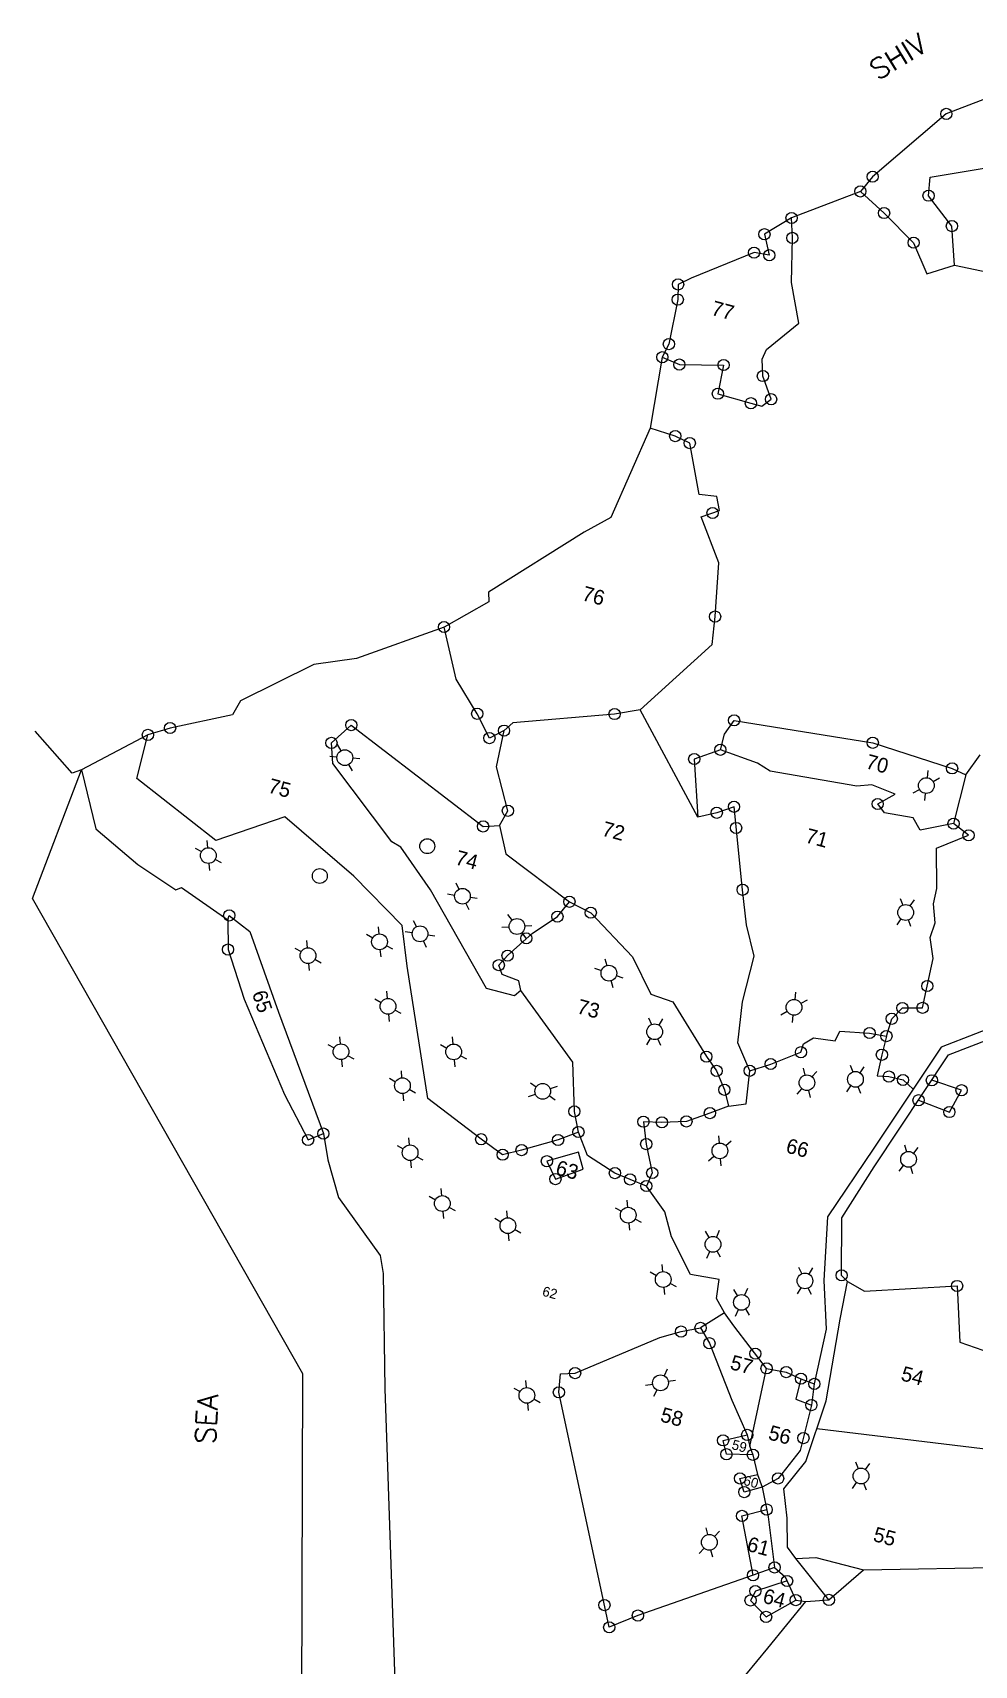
# Model space of a CAD drawing. Header units: metres. Extents: x 335591 to 338156, y 1777143 to 1780586.
# Drawn here: x 335591 to 336204, y 1777791 to 1778854 of the extents above; entities that cross this region are included whole.
import ezdxf
from ezdxf.enums import TextEntityAlignment as Align

# ---------------------------------------------------------------- set-up
doc = ezdxf.new("R2010")
doc.units = ezdxf.units.M
doc.linetypes.add('DASHDOT', pattern=[25.4, 12.7, -6.35, 0, -6.35])
for name, color, linetype in [('OFF', 1, 'Continuous'), ('POLY_PARCEL', 6, 'Continuous'), ('POLY_ROAD', 30, 'Continuous'), ('POLY_WATER', 4, 'Continuous'), ('SYM_WELL', 1, 'Continuous'), ('TEXT_MAPOUT', 7, 'Continuous'), ('TEXT_PARCEL', 7, 'Continuous'), ('V_BOUND_LINE', 7, 'Continuous'), ('V_BOUND_STREAM_LINE', 7, 'DASHDOT')]:
    doc.layers.add(name, color=color, linetype=linetype)
doc.styles.get("Standard").update_dxf_attribs({"font": 'simplex.shx'})
doc.styles.add('TEXT_MAP', font='', dxfattribs={"height": 0.4})
doc.styles.get('TEXT_MAP').set_extended_font_data('Kruti Dev 050')

msp = doc.modelspace()

# ---------------------------------------------------------------- linework, layer by layer
for points in [[(335788.9, 1778390.4), (335791.3, 1778386.4)], [(335784.1, 1778382.8), (335788.7, 1778382.4)], [(336173.7, 1778373.5), (336173.2, 1778368.8)], [(336181.2, 1778368.5), (336177.1, 1778366.2)], [(335696.5, 1778323), (335700.6, 1778320.7)], [(335704.1, 1778327.9), (335704.5, 1778323.2)], [(335860.8, 1778293.1), (335865.4, 1778292.3)], [(335866.1, 1778300.4), (335868.2, 1778296.2)], [(336155.7, 1778290.2), (336157.3, 1778285.8)], [(336164.7, 1778289.2), (336162, 1778285.3)], [(335815.6, 1778271.7), (335816, 1778267)], [(335838.5, 1778275.9), (335840.6, 1778271.7)], [(335896.2, 1778271.4), (335900.9, 1778271.6)], [(335899.9, 1778279.6), (335902.8, 1778275.9)], [(335768.9, 1778262.7), (335769.4, 1778258)], [(335808, 1778266.8), (335812.1, 1778264.5)], [(335833.1, 1778268.6), (335837.8, 1778267.9)], [(335761.3, 1778257.8), (335765.4, 1778255.5)], [(335963.2, 1778250.9), (335964.5, 1778246.4)], [(335956.6, 1778244.7), (335961.1, 1778243.2)], [(335821, 1778229.7), (335821.5, 1778225)], [(336087.5, 1778229), (336087, 1778224.3)], [(335813.4, 1778224.8), (335817.5, 1778222.4)], [(336095.1, 1778224), (336091, 1778221.7)], [(335991.7, 1778212.3), (335993.6, 1778208)], [(336000.8, 1778211.7), (335998.4, 1778207.7)], [(335782.8, 1778195.1), (335786.9, 1778192.8)], [(335790.4, 1778200), (335790.9, 1778195.4)], [(335856.3, 1778195.1), (335860.4, 1778192.7)], [(335863.9, 1778200), (335864.3, 1778195.3)], [(335830.5, 1778177.9), (335830.9, 1778173.3)], [(336092.5, 1778179.6), (336093.6, 1778175)], [(336101.3, 1778177.5), (336098.2, 1778174)], [(336123, 1778181.5), (336124.7, 1778177.1)], [(336132, 1778180.4), (336129.4, 1778176.6)], [(335822.9, 1778173), (335827, 1778170.7)], [(335914.8, 1778170.1), (335918.6, 1778167.4)], [(335913.6, 1778161.2), (335918, 1778162.7)], [(335835.4, 1778134.3), (335835.9, 1778129.6)], [(336037.2, 1778135.4), (336037.7, 1778130.8)], [(336045.6, 1778132.1), (336042, 1778129)], [(335827.9, 1778129.3), (335831.9, 1778127)], [(336158.4, 1778129.6), (336159.7, 1778125.1)], [(336167.2, 1778127.9), (336164.3, 1778124.2)], [(335856.4, 1778101.2), (335856.9, 1778096.5)], [(335848.8, 1778096.3), (335852.9, 1778093.9)], [(335970, 1778088.7), (335974.1, 1778086.4)], [(335977.6, 1778093.6), (335978, 1778088.9)], [(335891.5, 1778081.8), (335895.6, 1778079.5)], [(335899.1, 1778086.7), (335899.6, 1778082.1)], [(336028.7, 1778073.3), (336031.1, 1778069.2)], [(336037.8, 1778073.8), (336035.9, 1778069.5)], [(335992.8, 1778046.8), (335996.9, 1778044.5)], [(336000.4, 1778051.7), (336000.8, 1778047)], [(336089.5, 1778049.9), (336091.5, 1778045.6)], [(336098.5, 1778049.5), (336096.2, 1778045.4)], [(336056.1, 1778036.1), (336054.3, 1778031.8)], [(336047.1, 1778035.4), (336049.5, 1778031.4)], [(336003.8, 1777983.5), (336001.8, 1777979.2)], [(335911.6, 1777976.2), (335912, 1777971.5)], [(336009.2, 1777976.2), (336004.6, 1777975.4)], [(335904, 1777971.2), (335908.1, 1777968.9)], [(336126.6, 1777923.1), (336128.3, 1777918.7)], [(336135.6, 1777922.1), (336132.9, 1777918.2)], [(336029.1, 1777880.2), (336030.2, 1777875.7)], [(336037.9, 1777877.9), (336034.7, 1777874.5)]]:
    msp.add_lwpolyline(points)
for centre, radius in [((336185.7, 1778801.3), 3.65), ((336137.7, 1778760.4), 3.65), ((336129.7, 1778750.8), 3.65), ((336174.1, 1778748), 3.65), ((336145.2, 1778736.7), 3.65), ((336084.9, 1778733.5), 3.65), ((336189.3, 1778728.2), 3.65), ((336067.2, 1778722.9), 3.65), ((336085.4, 1778720.5), 3.65), ((336164.4, 1778717.4), 3.65), ((336060.5, 1778710.9), 3.65), ((336070.4, 1778709.2), 3.65), ((336070.4, 1778709.2), 3.65), ((336011, 1778690.2), 3.65), ((336010.8, 1778680.3), 3.65), ((336005, 1778651.3), 3.65), ((336000.7, 1778642.8), 3.65), ((336011.8, 1778638), 3.65), ((336040.6, 1778637.7), 3.65), ((336066.2, 1778630.5), 3.65), ((336036.9, 1778619), 3.65), ((336058.4, 1778612.8), 3.65), ((336071.6, 1778615.4), 3.65), ((336009.1, 1778591.4), 3.65), ((336018.6, 1778586.8), 3.65), ((336033.4, 1778541.3), 3.65), ((336035.1, 1778473.8), 3.65), ((335858.5, 1778467), 3.65), ((335880.1, 1778410.5), 3.65), ((335969.6, 1778410.3), 3.65), ((336047.5, 1778406.2), 3.65), ((335665.6, 1778396.7), 3.65), ((335680.1, 1778401.2), 3.65), ((335798.1, 1778403.1), 3.65), ((335888.1, 1778394.6), 3.65), ((335897.6, 1778399.5), 3.65), ((335785.2, 1778391.5), 3.65), ((335793.9, 1778381.9), 5.13), ((336038.5, 1778387), 3.65), ((336137.8, 1778391.6), 3.65), ((336021.5, 1778381), 3.65), ((336189.5, 1778374.9), 3.65), ((336172.7, 1778363.7), 5.13), ((336141, 1778351.7), 3.65), ((335900.1, 1778347.3), 3.65), ((336036.2, 1778346), 3.65), ((336047.4, 1778349.9), 3.65), ((335884, 1778337.1), 3.65), ((336048.8, 1778336.1), 3.65), ((336190.4, 1778338.9), 3.65), ((336200.2, 1778331.3), 3.65), ((335705, 1778318.1), 5.13), ((335847.6, 1778324.2), 4.86), ((335777.6, 1778304.8), 4.86), ((335870.5, 1778291.6), 5.13), ((335940.2, 1778288), 3.65), ((336053, 1778295.8), 3.65), ((335718.6, 1778279.1), 3.65), ((335932.4, 1778278.3), 3.65), ((335954.1, 1778280.9), 3.65), ((336159.2, 1778281), 5.13), ((335842.9, 1778267.1), 5.13), ((335906, 1778271.9), 5.13), ((335717.8, 1778256.9), 3.65), ((335816.5, 1778261.9), 5.13), ((335912.1, 1778264.2), 3.65), ((335769.9, 1778252.9), 5.13), ((335894.2, 1778246.7), 3.65), ((335899.9, 1778252.9), 3.65), ((335965.9, 1778241.5), 5.13), ((336173.3, 1778233.1), 3.65), ((335822, 1778219.9), 5.13), ((336086.5, 1778219.2), 5.13), ((336157.1, 1778218.8), 3.65), ((336170.2, 1778218.9), 3.65), ((335995.7, 1778203.3), 5.13), ((336135.7, 1778202.5), 3.65), ((336150.2, 1778211.8), 3.65), ((335791.4, 1778190.3), 5.13), ((335864.8, 1778190.2), 5.13), ((336146.7, 1778200.5), 3.65), ((336029.4, 1778187.1), 3.65), ((336071.3, 1778182.3), 3.65), ((336091, 1778190), 3.65), ((336143.7, 1778188.3), 3.65), ((336036.1, 1778177.8), 3.65), ((336057.6, 1778177.9), 3.65), ((336094.9, 1778170.1), 5.13), ((336126.5, 1778172.3), 5.13), ((336148.3, 1778174.1), 3.65), ((336157.5, 1778171.9), 3.65), ((336176.3, 1778171.7), 3.65), ((335831.4, 1778168.2), 5.13), ((335922.8, 1778164.5), 5.13), ((336041.1, 1778165.5), 3.65), ((336195.6, 1778165.2), 3.65), ((335943.4, 1778151.4), 3.65), ((336031.7, 1778150.3), 3.65), ((336167.6, 1778158.7), 3.65), ((336187.7, 1778151), 3.65), ((335988.4, 1778144.7), 3.65), ((336000.4, 1778144.3), 3.65), ((336016.4, 1778144.9), 3.65), ((335770, 1778132.8), 3.65), ((335779.9, 1778137), 3.65), ((335882.7, 1778133.3), 3.65), ((335932.8, 1778132.8), 3.65), ((335946.1, 1778138), 3.65), ((335990.2, 1778130.1), 3.65), ((335836.4, 1778124.5), 5.13), ((335896.7, 1778123.2), 3.65), ((335909, 1778126.2), 3.65), ((335925.5, 1778119), 3.65), ((336038.2, 1778125.7), 5.13), ((336161.1, 1778120.2), 5.13), ((335931.1, 1778107.3), 3.65), ((335969.8, 1778111.2), 3.65), ((335979.7, 1778107.1), 3.65), ((335994.1, 1778111.3), 3.65), ((335990.3, 1778102.8), 3.65), ((335857.4, 1778091.4), 5.13), ((335978.5, 1778083.8), 5.13), ((335900.1, 1778077), 5.13), ((336033.7, 1778064.8), 5.13), ((336001.3, 1778041.9), 5.13), ((336093.6, 1778041), 5.13), ((336117.5, 1778044.6), 3.65), ((336192.7, 1778037.7), 3.65), ((336052.3, 1778027), 5.13), ((336012.9, 1778008), 3.65), ((336025.6, 1778010.4), 3.65), ((336031.4, 1778000.4), 3.65), ((336061.3, 1777993.6), 3.65), ((335943.9, 1777980.9), 3.65), ((336068.6, 1777984), 3.65), ((336081.4, 1777981.6), 3.65), ((335933.3, 1777968.4), 3.65), ((335999.5, 1777974.6), 5.13), ((336091, 1777977.3), 3.65), ((336099.7, 1777973.9), 3.65), ((335912.5, 1777966.4), 5.13), ((336097.8, 1777960.1), 3.65), ((336040.3, 1777937.1), 3.65), ((336056, 1777940.7), 3.65), ((336092.6, 1777938.6), 3.65), ((336042.5, 1777928.1), 3.65), ((336059.7, 1777927.7), 3.65), ((336130.1, 1777913.9), 5.13), ((336051.3, 1777912.3), 3.65), ((336076.1, 1777912.3), 3.65), ((336054.1, 1777903.4), 3.65), ((336052.6, 1777887.9), 3.65), ((336068.7, 1777892), 3.65), ((336031.3, 1777870.7), 5.13), ((336073.8, 1777854.3), 3.65), ((336059.8, 1777849.2), 3.65), ((336082, 1777845.5), 3.65), ((335963, 1777829.8), 3.65), ((336058.2, 1777832.8), 3.65), ((336061.3, 1777838.9), 3.65), ((336087.6, 1777833), 3.65), ((336109.2, 1777833.2), 3.65), ((335984.8, 1777823), 3.65), ((336068.3, 1777822.1), 3.65), ((335966.1, 1777815.3), 3.65)]:
    msp.add_circle(centre, radius)
at = {"layer": 'OFF'}
msp.add_line((336101.4, 1777944.9), (336221.8, 1777930.3), dxfattribs=at)
at = {"layer": 'POLY_PARCEL'}
for p, q in [((336174.1, 1778748), (336175.2, 1778760)), ((336175.2, 1778760), (336219.5, 1778767.4)), ((336129.7, 1778750.8), (336145.2, 1778736.7)), ((336189.3, 1778728.2), (336174.1, 1778748)), ((336085.4, 1778720.5), (336084.9, 1778733.5)), ((336145.2, 1778736.7), (336164.4, 1778717.4)), ((336191, 1778702.8), (336189.3, 1778728.2)), ((336084.8, 1778691.4), (336085.4, 1778720.5)), ((336164.4, 1778717.4), (336173.1, 1778697)), ((336173.1, 1778697), (336191, 1778702.8)), ((336191, 1778702.8), (336226.2, 1778695.3)), ((336089.7, 1778664.9), (336084.8, 1778691.4)), ((336068.5, 1778647.8), (336089.7, 1778664.9)), ((336000.7, 1778642.8), (336011.8, 1778638)), ((336065.7, 1778641.4), (336068.5, 1778647.8)), ((336011.8, 1778638), (336040.6, 1778637.7)), ((336040.6, 1778637.7), (336036.9, 1778619)), ((336066.2, 1778630.5), (336065.7, 1778641.4)), ((336071.6, 1778615.4), (336066.2, 1778630.5)), ((336036.9, 1778619), (336058.4, 1778612.8)), ((336058.4, 1778612.8), (336065.5, 1778610.9)), ((336065.5, 1778610.9), (336071.6, 1778615.4)), ((336009.1, 1778591.4), (335992.7, 1778596.5)), ((336018.6, 1778586.8), (336009.1, 1778591.4)), ((336024.7, 1778553.4), (336018.6, 1778586.8)), ((336036.3, 1778552.1), (336024.7, 1778553.4)), ((336038, 1778542.9), (336036.3, 1778552.1)), ((336026.1, 1778538.7), (336038, 1778542.9)), ((336037.6, 1778508.8), (336026.1, 1778538.7)), ((336035.1, 1778473.8), (336037.6, 1778508.8)), ((336033.2, 1778455.7), (336035.1, 1778473.8)), ((335866.4, 1778433), (335858.5, 1778467)), ((335986.2, 1778413), (336033.2, 1778455.7)), ((335880.1, 1778410.5), (335866.4, 1778433)), ((335888.1, 1778394.6), (335880.1, 1778410.5)), ((335969.6, 1778410.3), (335903.4, 1778404.5)), ((335986.2, 1778413), (335969.6, 1778410.3)), ((336023.8, 1778343.2), (335986.2, 1778413)), ((335785.2, 1778391.5), (335798.1, 1778403.1)), ((335798.1, 1778403.1), (335884, 1778337.1)), ((335897.6, 1778399.5), (335888.1, 1778394.6)), ((335892.6, 1778375.9), (335897.6, 1778399.5)), ((335903.4, 1778404.5), (335897.6, 1778399.5)), ((336038.5, 1778387), (336041.3, 1778397.3)), ((336041.3, 1778397.3), (336047.5, 1778406.2)), ((336047.5, 1778406.2), (336137.8, 1778391.6)), ((335658.3, 1778368.4), (335665.6, 1778396.7)), ((335786.1, 1778378.1), (335785.2, 1778391.5)), ((336038.5, 1778387), (336021.5, 1778381)), ((336062.6, 1778378.2), (336038.5, 1778387)), ((336137.8, 1778391.6), (336189.5, 1778374.9)), ((335824.5, 1778327), (335786.1, 1778378.1)), ((335900.1, 1778347.3), (335892.6, 1778375.9)), ((336021.5, 1778381), (336023.8, 1778343.2)), ((336071, 1778373), (336062.6, 1778378.2)), ((336198.5, 1778370.8), (336207.7, 1778383.7)), ((335709.8, 1778328), (335658.3, 1778368.4)), ((336127.4, 1778363.4), (336071, 1778373)), ((336189.5, 1778374.9), (336198.5, 1778370.8)), ((336198.5, 1778370.8), (336190.4, 1778338.9)), ((336137.1, 1778364.1), (336127.4, 1778363.4)), ((336152.3, 1778358.1), (336137.1, 1778364.1)), ((336141, 1778351.7), (336152.3, 1778358.1)), ((335894.7, 1778337.6), (335900.1, 1778347.3)), ((336036.2, 1778346), (336023.8, 1778343.2)), ((336047.4, 1778349.9), (336036.2, 1778346)), ((336053, 1778295.8), (336047.4, 1778349.9)), ((336047.4, 1778349.9), (336047.4, 1778349.9)), ((336145.4, 1778346), (336141, 1778351.7)), ((336164.1, 1778342.6), (336145.4, 1778346)), ((335754.9, 1778343.3), (335709.8, 1778328)), ((335799.8, 1778304.6), (335754.9, 1778343.3)), ((335884, 1778337.1), (335894.7, 1778337.6)), ((335894.7, 1778337.6), (335898.8, 1778319.2)), ((336168.6, 1778334.7), (336164.1, 1778342.6)), ((336164.1, 1778342.6), (336164.1, 1778342.6)), ((336190.4, 1778338.9), (336168.6, 1778334.7)), ((336200.2, 1778331.3), (336190.4, 1778338.9)), ((335830.3, 1778323.5), (335824.5, 1778327)), ((335849.6, 1778295.8), (335830.3, 1778323.5)), ((336179.2, 1778323), (336200.2, 1778331.3)), ((336179.6, 1778296.7), (336179.2, 1778323)), ((335898.8, 1778319.2), (335940.2, 1778288)), ((335831.3, 1778272.6), (335799.8, 1778304.6)), ((335886.2, 1778231.4), (335849.6, 1778295.8)), ((336055.6, 1778273), (336053, 1778295.8)), ((336177.3, 1778286.6), (336179.6, 1778296.7)), ((335932.4, 1778278.3), (335940.2, 1778288)), ((335940.2, 1778288), (335954.1, 1778280.9)), ((335954.1, 1778280.9), (335981.3, 1778252.2)), ((336178.4, 1778274.3), (336177.3, 1778286.6)), ((335717.6, 1778276.2), (335718.6, 1778279.1)), ((335718.6, 1778279.1), (335732.1, 1778268.7)), ((335834.5, 1778246.1), (335831.3, 1778272.6)), ((335915.9, 1778267.3), (335932.4, 1778278.3)), ((336060.5, 1778252.5), (336055.6, 1778273)), ((336175.1, 1778264.8), (336178.4, 1778274.3)), ((335732.1, 1778268.7), (335750.7, 1778216.1)), ((335899.9, 1778252.9), (335915.9, 1778267.3)), ((336177.2, 1778251.1), (336175.1, 1778264.8)), ((335894.2, 1778246.7), (335899.9, 1778252.9)), ((335981.3, 1778252.2), (335981.3, 1778252.2)), ((335981.3, 1778252.2), (335993.3, 1778227.8)), ((336052.9, 1778222.9), (336060.5, 1778252.5)), ((336173.3, 1778233.1), (336177.2, 1778251.1)), ((335847.9, 1778159.9), (335834.5, 1778246.1)), ((335896.3, 1778240.6), (335894.2, 1778246.7)), ((335907.3, 1778236.5), (335896.3, 1778240.6)), ((335904.5, 1778226.8), (335886.2, 1778231.4)), ((335908.5, 1778230.1), (335904.5, 1778226.8)), ((335908.5, 1778230.1), (335907.3, 1778236.5)), ((335942.5, 1778183.4), (335908.5, 1778230.1)), ((335993.3, 1778227.8), (336007.6, 1778222.9)), ((336170.2, 1778218.9), (336173.3, 1778233.1)), ((336007.6, 1778222.9), (336029.4, 1778187.1)), ((336049.9, 1778196.2), (336052.9, 1778222.9)), ((336150.2, 1778211.8), (336157.1, 1778218.8)), ((336157.1, 1778218.8), (336170.2, 1778218.9)), ((335750.7, 1778216.1), (335750.7, 1778216.1)), ((335750.7, 1778216.1), (335779.9, 1778137)), ((336146.7, 1778200.5), (336150.2, 1778211.8)), ((336057.6, 1778177.9), (336049.9, 1778196.2)), ((336091, 1778190), (336092.7, 1778195.5)), ((336092.7, 1778195.5), (336099.2, 1778199.3)), ((336099.2, 1778199.3), (336113.2, 1778197.5)), ((336113.2, 1778197.5), (336116.3, 1778203.6)), ((336116.3, 1778203.6), (336135.7, 1778202.5)), ((336135.7, 1778202.5), (336146.7, 1778200.5)), ((336146.7, 1778200.5), (336143.7, 1778188.3)), ((336029.4, 1778187.1), (336036.1, 1778177.8)), ((336071.3, 1778182.3), (336091, 1778190)), ((336143.7, 1778188.3), (336140.7, 1778174.5)), ((335943.4, 1778151.4), (335942.5, 1778183.4)), ((336036.1, 1778177.8), (336041.1, 1778165.5)), ((336055.4, 1778156.4), (336057.6, 1778177.9)), ((336057.6, 1778177.9), (336071.3, 1778182.3)), ((336140.7, 1778174.5), (336148.3, 1778174.1)), ((336148.3, 1778174.1), (336157.5, 1778171.9)), ((336041.1, 1778165.5), (336043.8, 1778154.8)), ((336157.5, 1778171.9), (336164, 1778166)), ((336195.6, 1778165.2), (336176.3, 1778171.7)), ((336187.7, 1778151), (336195.6, 1778165.2)), ((335882.7, 1778133.3), (335847.9, 1778159.9)), ((336043.8, 1778154.8), (336031.7, 1778150.3)), ((336043.8, 1778154.8), (336055.4, 1778156.4)), ((336167.6, 1778158.7), (336187.7, 1778151)), ((335946.1, 1778138), (335943.4, 1778151.4)), ((336000.4, 1778144.3), (335988.4, 1778144.7)), ((335988.4, 1778144.7), (335990.2, 1778130.1)), ((336016.4, 1778144.9), (336000.4, 1778144.3)), ((336031.7, 1778150.3), (336016.4, 1778144.9)), ((335896.7, 1778123.2), (335882.7, 1778133.3)), ((335882.7, 1778133.3), (335882.7, 1778133.3)), ((335932.8, 1778132.8), (335909, 1778126.2)), ((335946.1, 1778138), (335932.8, 1778132.8)), ((335952, 1778122.7), (335946.1, 1778138)), ((335909, 1778126.2), (335896.7, 1778123.2)), ((335946.2, 1778124.9), (335925.5, 1778119)), ((335949.2, 1778113.9), (335946.2, 1778124.9)), ((335969.8, 1778111.2), (335952, 1778122.7)), ((335952, 1778122.7), (335952, 1778122.7)), ((335990.2, 1778130.1), (335994.1, 1778111.3)), ((335925.5, 1778119), (335931.1, 1778107.3)), ((335931.1, 1778107.3), (335949.2, 1778113.9)), ((335979.7, 1778107.1), (335969.8, 1778111.2)), ((335994.1, 1778111.3), (335990.3, 1778102.8)), ((335990.3, 1778102.8), (335979.7, 1778107.1)), ((336002.3, 1778086.1), (335990.3, 1778102.8)), ((336006.6, 1778069.7), (336002.3, 1778086.1)), ((336019, 1778045.1), (336006.6, 1778069.7)), ((336037.8, 1778042), (336019, 1778045.1)), ((336035.9, 1778029.6), (336037.8, 1778042)), ((336121.3, 1778040.7), (336132.5, 1778034.3)), ((336132.5, 1778034.3), (336192.7, 1778037.7)), ((336192.7, 1778037.7), (336194.4, 1778001)), ((336041.1, 1778020.1), (336035.9, 1778029.6)), ((336041.1, 1778020.1), (336025.6, 1778010.4)), ((336047.3, 1778011.8), (336041.1, 1778020.1)), ((335943.9, 1777980.9), (335999.1, 1778004.1)), ((335999.1, 1778004.1), (336012.9, 1778008)), ((336012.9, 1778008), (336025.6, 1778010.4)), ((336025.6, 1778010.4), (336031.4, 1778000.4)), ((336068.6, 1777984), (336047.3, 1778011.8)), ((336031.4, 1778000.4), (336046, 1777963.2)), ((336194.4, 1778001), (336214.4, 1777994.1)), ((336057.6, 1777933.1), (336068.6, 1777984)), ((336068.6, 1777984), (336081.4, 1777981.6)), ((335933.3, 1777968.4), (335934.3, 1777980.5)), ((335934.3, 1777980.5), (335943.9, 1777980.9)), ((335943.9, 1777980.9), (335943.9, 1777980.9)), ((335989.8, 1777973), (335994.5, 1777973.8)), ((336081.4, 1777981.6), (336091, 1777977.3)), ((336091, 1777977.3), (336087.7, 1777963.9)), ((336091, 1777977.3), (336099.7, 1777973.9)), ((335966.1, 1777815.3), (335933.3, 1777968.4)), ((335995.2, 1777965.8), (335997.3, 1777970)), ((336046, 1777963.2), (336056, 1777940.7)), ((336087.7, 1777963.9), (336097.8, 1777960.1)), ((336040.3, 1777937.1), (336056, 1777940.7)), ((336056, 1777940.7), (336057.6, 1777933.1)), ((336042.5, 1777928.1), (336040.3, 1777937.1)), ((336057.6, 1777933.1), (336059.7, 1777927.7)), ((336059.7, 1777927.7), (336042.5, 1777928.1)), ((336059.7, 1777927.7), (336062.8, 1777914.8)), ((336051.3, 1777912.3), (336062.8, 1777914.8)), ((336054.1, 1777903.4), (336051.3, 1777912.3)), ((336062.8, 1777914.8), (336065.7, 1777906.6)), ((336065.7, 1777906.6), (336054.1, 1777903.4)), ((336052.6, 1777887.9), (336068.7, 1777892)), ((336059.8, 1777849.2), (336052.6, 1777887.9)), ((336087.6, 1777860.2), (336100.6, 1777860.7)), ((336100.6, 1777860.7), (336131.7, 1777852.8)), ((336059.8, 1777849.2), (335984.8, 1777823)), ((336073.8, 1777854.3), (336059.8, 1777849.2)), ((336082, 1777845.5), (336061.3, 1777838.9)), ((336061.3, 1777838.9), (336058.2, 1777832.8)), ((335984.8, 1777823), (335966.1, 1777815.3)), ((336058.2, 1777832.8), (336068.3, 1777822.1)), ((336068.3, 1777822.1), (336087.6, 1777833)), ((335966.1, 1777815.3), (335966.1, 1777815.3)), ((335966.1, 1777815.3), (335966.1, 1777815.3))]:
    msp.add_line(p, q, dxfattribs=at)
at = {"layer": 'POLY_ROAD'}
for p, q in [((336249.5, 1778219.5), (336182.4, 1778193.3)), ((336187.2, 1778188.2), (336258.5, 1778215.9)), ((336138.8, 1778115.4), (336187.2, 1778188.2)), ((336182.4, 1778193.3), (336164, 1778166)), ((336164, 1778166), (336138.4, 1778127.4)), ((336138.4, 1778127.4), (336108.2, 1778082.8)), ((336117.6, 1778082), (336138.8, 1778115.4)), ((336108.2, 1778082.8), (336105.9, 1778041.2)), ((336117.5, 1778044.6), (336117.6, 1778082)), ((336105.9, 1778041.2), (336107.4, 1778009.5)), ((336116.6, 1778016.1), (336121.3, 1778040.7)), ((336121.3, 1778040.7), (336117.5, 1778044.6)), ((336107.4, 1777962.8), (336116.6, 1778016.1)), ((336107.4, 1778009.5), (336099.7, 1777973.9)), ((336099.7, 1777973.9), (336097.8, 1777960.1)), ((336094.2, 1777923.4), (336107.4, 1777962.8)), ((336097.8, 1777960.1), (336090.6, 1777930.6)), ((336090.6, 1777930.6), (336076.1, 1777912.3)), ((336079.8, 1777905.5), (336094.2, 1777923.4)), ((336076.1, 1777912.3), (336065.7, 1777906.6)), ((336065.7, 1777906.6), (336069.7, 1777887.2)), ((336082.1, 1777886.4), (336079.8, 1777905.5)), ((336069.7, 1777887.2), (336073.8, 1777854.3)), ((336082.2, 1777867.5), (336082.1, 1777886.4)), ((336087.6, 1777860.2), (336082.2, 1777867.5)), ((336109.2, 1777833.2), (336087.6, 1777860.2)), ((336073.8, 1777854.3), (336080.8, 1777848.3)), ((336080.8, 1777848.3), (336087.6, 1777833)), ((336087.6, 1777833), (336094.1, 1777832.1))]:
    msp.add_line(p, q, dxfattribs=at)
at = {"layer": 'POLY_WATER'}
for p, q in [((335622.3, 1778374), (335631.7, 1778335.5)), ((335631.7, 1778335.5), (335659.1, 1778312.3)), ((335659.1, 1778312.3), (335683.8, 1778295.8)), ((335683.8, 1778295.8), (335687.4, 1778297.4)), ((335687.4, 1778297.4), (335717.6, 1778276.2)), ((335717.6, 1778276.2), (335717.8, 1778256.9)), ((335717.8, 1778256.9), (335728.4, 1778224.6)), ((335728.4, 1778224.6), (335754.5, 1778162.4)), ((335754.5, 1778162.4), (335770, 1778132.8)), ((335770, 1778132.8), (335779.9, 1778137)), ((335779.9, 1778137), (335782.8, 1778119.9)), ((335782.8, 1778119.9), (335789.8, 1778095.4)), ((335789.8, 1778095.4), (335817, 1778057.6)), ((335817, 1778057.6), (335818.9, 1778045.8)), ((335818.9, 1778045.8), (335819.9, 1777970.7)), ((335819.9, 1777970.7), (335827.1, 1777761.2)), ((336109.2, 1777833.2), (336131.7, 1777852.8)), ((336131.7, 1777852.8), (336238.1, 1777854.6)), ((336069.4, 1777801.8), (336094.1, 1777832.1)), ((336094.1, 1777832.1), (336109.2, 1777833.2)), ((336055.1, 1777784.3), (336069.4, 1777801.8))]:
    msp.add_line(p, q, dxfattribs=at)
at = {"layer": 'SYM_WELL'}
for p, q in [((335798.8, 1778373.4), (335796.4, 1778377.5)), ((335803.6, 1778381.1), (335799, 1778381.5)), ((336164.1, 1778358.9), (336168.2, 1778361.2)), ((336171.7, 1778353.9), (336172.1, 1778358.6)), ((335706, 1778308.3), (335705.6, 1778313)), ((335713.6, 1778313.3), (335709.5, 1778315.6)), ((335880.2, 1778290.1), (335875.6, 1778290.8)), ((335874.9, 1778282.8), (335872.8, 1778287)), ((335915.8, 1778272.4), (335911.1, 1778272.2)), ((336153.7, 1778272.9), (336156.3, 1778276.8)), ((336162.6, 1778271.9), (336161, 1778276.2)), ((335825.1, 1778257.1), (335821, 1778259.4)), ((335847.2, 1778258.3), (335845.1, 1778262.5)), ((335852.6, 1778265.6), (335847.9, 1778266.3)), ((335912.1, 1778264.2), (335909.2, 1778267.9)), ((335778.4, 1778248.1), (335774.4, 1778250.4)), ((335817.5, 1778252.1), (335817, 1778256.8)), ((335770.9, 1778243.2), (335770.4, 1778247.8)), ((335975.2, 1778238.3), (335970.8, 1778239.8)), ((335968.6, 1778232), (335967.3, 1778236.6)), ((335830.5, 1778215.1), (335826.4, 1778217.4)), ((336078, 1778214.4), (336082, 1778216.7)), ((335822.9, 1778210.1), (335822.5, 1778214.8)), ((336085.5, 1778209.4), (336086, 1778214.1)), ((335990.7, 1778194.9), (335993.1, 1778198.9)), ((335999.7, 1778194.3), (335997.8, 1778198.6)), ((335792.3, 1778180.5), (335791.9, 1778185.1)), ((335799.9, 1778185.4), (335795.8, 1778187.7)), ((335865.8, 1778180.4), (335865.3, 1778185.1)), ((335873.4, 1778185.4), (335869.3, 1778187.7)), ((335840, 1778163.3), (335835.9, 1778165.6)), ((335932.1, 1778167.7), (335927.7, 1778166.2)), ((336088.5, 1778162.6), (336091.5, 1778166.2)), ((336097.3, 1778160.5), (336096.1, 1778165.1)), ((336121, 1778164.2), (336123.6, 1778168)), ((336130, 1778163.1), (336128.3, 1778167.5)), ((335832.4, 1778158.4), (335831.9, 1778163.1)), ((335930.8, 1778158.8), (335927, 1778161.5)), ((335845, 1778119.6), (335840.9, 1778121.9)), ((336030.7, 1778119.3), (336034.3, 1778122.3)), ((336039.1, 1778115.9), (336038.6, 1778120.6)), ((335837.4, 1778114.7), (335836.9, 1778119.4)), ((336154.9, 1778112.5), (336157.9, 1778116.2)), ((336163.8, 1778110.7), (336162.5, 1778115.3)), ((335865.9, 1778086.6), (335861.8, 1778088.9)), ((335858.3, 1778081.6), (335857.9, 1778086.3)), ((335979.5, 1778074.1), (335979, 1778078.7)), ((335987.1, 1778079), (335983, 1778081.3)), ((335901, 1778067.2), (335900.6, 1778071.8)), ((335908.6, 1778072.1), (335904.5, 1778074.4)), ((336029.7, 1778055.9), (336031.6, 1778060.1)), ((336038.7, 1778056.4), (336036.4, 1778060.4)), ((336002.3, 1778032.2), (336001.8, 1778036.8)), ((336009.9, 1778037.1), (336005.8, 1778039.4)), ((336088.7, 1778032.5), (336091.1, 1778036.5)), ((336097.8, 1778032.1), (336095.8, 1778036.3)), ((336048.4, 1778018), (336050.3, 1778022.3)), ((336057.5, 1778018.7), (336055, 1778022.7)), ((335913.5, 1777956.6), (335913, 1777961.3)), ((335921.1, 1777961.5), (335917, 1777963.9)), ((336124.6, 1777905.7), (336127.2, 1777909.6)), ((336133.6, 1777904.7), (336131.9, 1777909.1)), ((336024.7, 1777863.4), (336027.9, 1777866.8)), ((336033.5, 1777861.1), (336032.4, 1777865.6))]:
    msp.add_line(p, q, dxfattribs=at)
at = {"layer": 'V_BOUND_LINE'}
for p, q in [((336284.1, 1778839.3), (336185.7, 1778801.3)), ((336185.7, 1778801.3), (336137.7, 1778760.4)), ((336137.7, 1778760.4), (336129.7, 1778750.8)), ((336129.7, 1778750.8), (336084.9, 1778733.5)), ((336084.9, 1778733.5), (336067.2, 1778722.9)), ((336067.2, 1778722.9), (336070.4, 1778709.2)), ((336060.5, 1778710.9), (336019.5, 1778694.3)), ((336070.4, 1778709.2), (336060.5, 1778710.9)), ((336011, 1778690.2), (336010.8, 1778680.3)), ((336019.5, 1778694.3), (336011, 1778690.2)), ((336010.8, 1778680.3), (336005, 1778651.3)), ((336000.7, 1778642.8), (335992.7, 1778596.5)), ((336005, 1778651.3), (336000.7, 1778642.8)), ((335992.7, 1778596.5), (335967.2, 1778538.3)), ((335967.2, 1778538.3), (335949.7, 1778528.9)), ((335949.7, 1778528.9), (335887.4, 1778489.8)), ((335887.6, 1778483.4), (335858.5, 1778467)), ((335887.4, 1778489.8), (335887.6, 1778483.4)), ((335858.5, 1778467), (335801.5, 1778446.5)), ((335773.8, 1778442.6), (335725.9, 1778419)), ((335801.5, 1778446.5), (335773.8, 1778442.6)), ((335725.9, 1778419), (335720.7, 1778409.7)), ((335720.7, 1778409.7), (335680.1, 1778401.2)), ((335720.7, 1778409.7), (335720.7, 1778409.7)), ((335680.1, 1778401.2), (335665.6, 1778396.7)), ((335665.6, 1778396.7), (335622.3, 1778374))]:
    msp.add_line(p, q, dxfattribs=at)
at = {"layer": 'V_BOUND_STREAM_LINE', "ltscale": 20}
for p, q in [((335616.2, 1778371.8), (335592.2, 1778399.2)), ((335592.2, 1778399.2), (335592.2, 1778399.2)), ((335622.3, 1778374), (335616.2, 1778371.8))]:
    msp.add_line(p, q, dxfattribs=at)
at = {"layer": 'V_BOUND_STREAM_LINE', "ltscale": 50}
for p, q in [((335590.5, 1778290.2), (335622.3, 1778374)), ((335766.6, 1777980.5), (335590.5, 1778290.2)), ((335765.6, 1777645.3), (335766.6, 1777980.5))]:
    msp.add_line(p, q, dxfattribs=at)

# ---------------------------------------------------------------- texts
at = {"layer": 'TEXT_MAPOUT'}
for s, rotation, p in [('SHIV', 31.3217, (336141.1, 1778822.8)), ('SEA', 86.4687, (335709.5, 1777934.4))]:
    msp.add_text(s, height=13.39, rotation=rotation, dxfattribs=at).set_placement(p)
at = {"layer": 'TEXT_PARCEL', "style": 'TEXT_MAP'}
for s, rotation, p in [('77', 344.9587, (336032, 1778670.5)), ('76', 344.9587, (335947.8, 1778484.6)), ('70', 344.9587, (336132.6, 1778375.1)), ('75', 344.9587, (335743.3, 1778359.3)), ('72', 344.9587, (335960.8, 1778331.3)), ('71', 344.9587, (336093.3, 1778326.8)), ('74', 344.9587, (335865.2, 1778312.5)), ('65', 288.3008, (335733.3, 1778228.4)), ('73', 344.9587, (335944.5, 1778215.5)), ('66', 344.9587, (336080.6, 1778124.8))]:
    msp.add_text(s, height=9.64, rotation=rotation, dxfattribs=at).set_placement(p)
for s, height, p in [('63', 9.64, (335938.8, 1778113.3)), ('62', 6.42, (335927.5, 1778033.3)), ('57', 9.64, (336052.4, 1777986.4)), ('54', 9.64, (336163.7, 1777979.1)), ('58', 9.64, (336007, 1777952.4)), ('56', 9.64, (336077.3, 1777940.7)), ('59', 6.42, (336050.9, 1777933.4)), ('60', 6.42, (336058.5, 1777910.1)), ('55', 9.64, (336145.6, 1777874.4)), ('61', 9.64, (336063.4, 1777868.1)), ('64', 9.64, (336073.7, 1777834.3))]:
    msp.add_text(s, height=height, rotation=344.9587, dxfattribs=at).set_placement(p, align=Align.MIDDLE)

doc.saveas('drawing.dxf')
